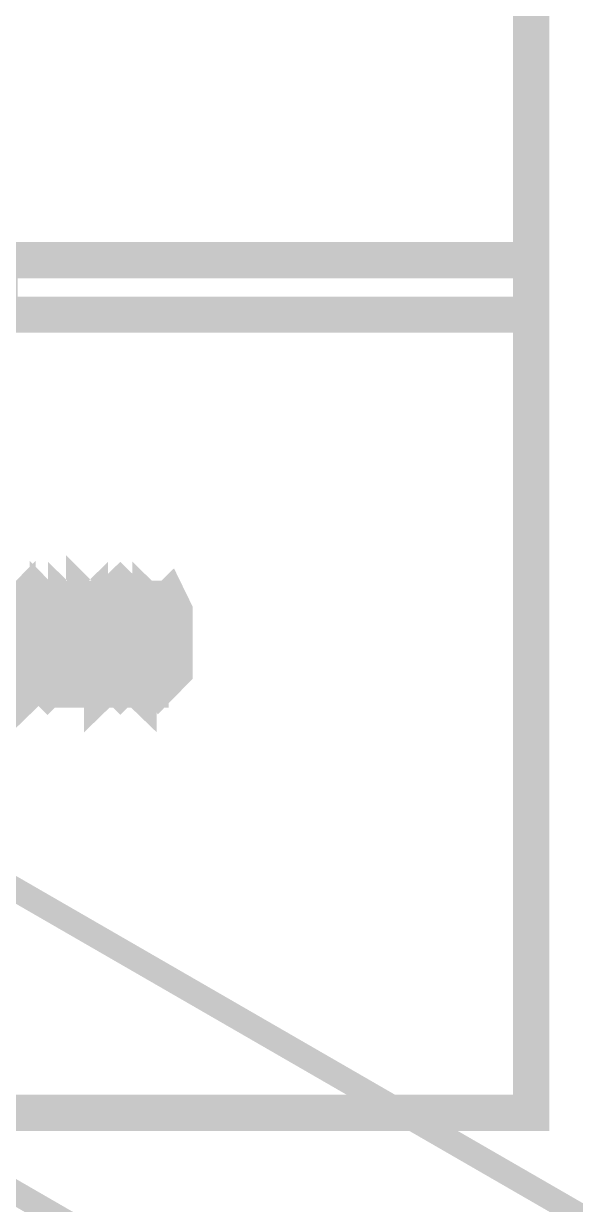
# Model space of a CAD drawing. Extents: x 0.1 to 11.6, y 0.3 to 16.2.
# Drawn here: x 7.5033 to 7.6555, y 8.8548 to 9.1802 of the extents above; entities that cross this region are included whole.
import ezdxf

# ---------------------------------------------------------------- set-up
doc = ezdxf.new("R2010")
doc.units = 0
doc.header["$MEASUREMENT"] = 0

msp = doc.modelspace()

# ---------------------------------------------------------------- linework, layer by layer
at = {"color": 0}
for points, const_width in [([(9.72331, 7.66), (9.68164, 7.68332), (5.88336, 9.875)], 0.00667), ([(5.84668, 9.81332), (9.64501, 7.62001)], 0.00667), ([(7.49669, 9.56168), (7.64333, 9.56168), (7.64333, 8.87999), (7.49669, 8.87999)], 0.01), ([(7.49669, 9.02832), (7.49501, 9.03), (7.49669, 9.02669), (7.49669, 9.02001)], 0.00667), ([(7.51167, 9.02165), (7.50999, 9.02165), (7.50999, 9.02001), (7.50836, 9.02165), (7.50667, 9.02165), (7.50499, 9.02165), (7.50499, 9.02001), (7.50499, 9.02165), (7.50331, 9.02165), (7.50499, 9.02001), (7.50499, 9.01497), (7.50499, 9.00999), (7.50499, 9.00499), (7.50499, 9.00168), (7.50499, 8.99832), (7.50499, 8.99669), (7.50499, 8.99832), (7.50499, 9.00168), (7.50499, 9.00499), (7.50499, 9.00999), (7.50499, 9.01497), (7.50499, 9.02001), (7.50499, 9.02165)], 0.01), ([(7.50331, 9.02165), (7.50168, 9.02001), (7.50168, 9.02165), (7.5, 9.02165), (7.49832, 9.02165), (7.5, 9.02165), (7.5, 9.02001), (7.5, 9.01497), (7.5, 9.00999), (7.5, 9.00499), (7.5, 9.00168), (7.50168, 8.99832), (7.50168, 8.99669), (7.50168, 8.99832), (7.50168, 9.00168), (7.50168, 9.00499), (7.50168, 9.00999), (7.50168, 9.01497), (7.5, 9.02001), (7.5, 9.02165)], 0.01), ([(7.52501, 9), (7.52333, 8.99832), (7.52333, 8.99669), (7.52165, 8.99669), (7.52001, 8.99832), (7.52001, 9.00168), (7.51833, 9.00499), (7.51833, 9.00999), (7.51833, 9.01335), (7.51833, 9.01665), (7.51833, 9.02001), (7.51665, 9.02165), (7.51503, 9.02165), (7.51503, 9.02001), (7.51335, 9.02165), (7.51167, 9.02165), (7.51167, 9.02001), (7.51167, 9.01497), (7.51335, 9.00999), (7.51335, 9.00499), (7.51335, 9.00168), (7.51335, 8.99832), (7.51335, 8.99669)], 0.01), ([(7.52333, 9.02165), (7.52165, 9.02001), (7.52165, 9.02165), (7.52001, 9.02165), (7.51833, 9.02165), (7.51665, 9.02001)], 0.01), ([(7.535, 9.02165), (7.535, 9.02001), (7.53331, 9.02165), (7.53168, 9.02165), (7.53, 9.02001), (7.52832, 9.02165), (7.52669, 9.02165), (7.52832, 9.02001), (7.52832, 9.01497), (7.52832, 9.00999), (7.52832, 9.00499), (7.52832, 9.00168), (7.53, 8.99832), (7.53, 8.99669), (7.53, 8.99832), (7.53, 9.00168), (7.53, 9.00499), (7.53, 9.00999), (7.52832, 9.01497), (7.52832, 9.02001), (7.52832, 9.02165)], 0.01), ([(7.52333, 8.99669), (7.52165, 8.99832), (7.52165, 9.00168), (7.52165, 9.00499), (7.52165, 9.00999), (7.52165, 9.01497), (7.52165, 9.02001), (7.52001, 9.02165), (7.52001, 9.02001), (7.52001, 9.01497), (7.52001, 9.00999), (7.52001, 9.00499), (7.52165, 9.00168), (7.52165, 8.99832), (7.52165, 8.99669)], 0.01), ([(7.52669, 9.02165), (7.52501, 9.02001), (7.52501, 9.02165), (7.52333, 9.02165), (7.52501, 9.02165), (7.52501, 9.02001), (7.52501, 9.01497), (7.52501, 9.00999), (7.52501, 9.00499), (7.52501, 9.00168), (7.52501, 8.99832), (7.52501, 8.99669), (7.52501, 8.99832), (7.52501, 9.00168), (7.52501, 9.00499), (7.52501, 9.00999), (7.52501, 9.01497), (7.52501, 9.02001), (7.52501, 9.02165)], 0.01), ([(7.54335, 9.00499), (7.54335, 9.00999), (7.54335, 9.01335), (7.54335, 9.01665), (7.54335, 9.02001), (7.54167, 9.02165), (7.53999, 9.02165), (7.53836, 9.02165), (7.53836, 9.02001), (7.53668, 9.02165), (7.535, 9.02165), (7.535, 9.02001), (7.535, 9.01497), (7.53668, 9.00999), (7.53668, 9.00499), (7.53668, 9.00168), (7.53668, 8.99832), (7.53668, 8.99669)], 0.01), ([(7.53836, 9.02001), (7.53836, 9.01665), (7.53836, 9.01335), (7.53836, 9.00999), (7.53999, 9.00499), (7.53999, 9.00168), (7.54167, 8.99832), (7.54497, 9.00168), (7.54497, 9.00331), (7.54497, 9.00499), (7.54497, 9.00836), (7.54497, 9.00999), (7.54497, 9.01167), (7.54497, 9.01335), (7.54497, 9.01497), (7.54497, 9.01665), (7.54497, 9.01833), (7.54335, 9.02165), (7.54167, 9.02001)], 0.01), ([(7.49669, 9.02001), (7.49832, 9.01665), (7.49832, 9.01335), (7.49832, 9.00999), (7.49832, 9.00499), (7.49832, 9.00168), (7.5, 9.00168), (7.5, 8.99832), (7.50168, 8.99669), (7.50331, 8.99832), (7.50499, 9)], 0.01), ([(7.50168, 9.02165), (7.50168, 9.01833), (7.50168, 9.01335), (7.50168, 9.00999), (7.50168, 9.00499), (7.50168, 9), (7.50168, 8.99669), (7.5, 8.99669), (7.5, 8.99832), (7.5, 9), (7.5, 9.00499), (7.5, 9.00999), (7.5, 9.01335), (7.49832, 9.01833), (7.49832, 9.02165)], 0.00667), ([(7.5, 8.99669), (7.5, 9), (7.5, 9.00499), (7.50168, 9.00999), (7.50168, 9.01497), (7.50168, 9.01833), (7.50168, 9.02165), (7.50168, 9.01833), (7.50331, 9.01497), (7.50331, 9.00999), (7.50331, 9.00499), (7.50331, 9), (7.50331, 8.99669)], 0.00667), ([(7.50168, 9.02165), (7.50168, 9.02001), (7.5, 9.01833)], 0.00667), ([(7.50168, 9.02001), (7.50168, 9.01665), (7.50331, 9.01335), (7.50331, 9.00999), (7.50331, 9.00499), (7.50331, 9.00168), (7.50499, 8.99832), (7.50499, 8.99669), (7.50667, 8.99832), (7.50667, 9)], 0.01), ([(7.50499, 8.99669), (7.50331, 8.99669), (7.50499, 9), (7.50499, 9.00499), (7.50499, 9.00999), (7.50499, 9.01497), (7.50499, 9.01833), (7.50499, 9.02165)], 0.00667), ([(7.50168, 8.99669), (7.50168, 9), (7.50331, 9.00499), (7.50331, 9.00999), (7.50331, 9.01497), (7.50331, 9.01833), (7.50331, 9.02165)], 0.00667), ([(7.50331, 9.02165), (7.50168, 9.02165)], 0.00667), ([(7.50499, 9.02165), (7.50499, 9.02001), (7.50499, 9.01833), (7.50331, 9.01497), (7.50331, 9.00999), (7.50331, 9.00499), (7.50331, 9), (7.50331, 8.99669)], 0.00667), ([(7.50836, 8.99669), (7.50836, 8.99832), (7.50836, 9), (7.50836, 9.00499), (7.50836, 9.00999), (7.50667, 9.01335), (7.50667, 9.01833), (7.50667, 9.02165), (7.50667, 9.01833), (7.50667, 9.01335), (7.50499, 9.00999), (7.50499, 9.00499), (7.50499, 9), (7.50499, 8.99669), (7.50499, 8.99832), (7.50499, 9), (7.50331, 9.00499), (7.50331, 9.00999), (7.50331, 9.01335), (7.50331, 9.01833), (7.50331, 9.02165)], 0.00667), ([(7.50499, 9.01833), (7.50331, 9.02001), (7.50331, 9.02165)], 0.00667), ([(7.50499, 9.02001), (7.50499, 9.01665), (7.50667, 9.01335), (7.50667, 9.00999), (7.50667, 9.00499), (7.50667, 9.00168), (7.50836, 8.99832), (7.50836, 8.99669)], 0.01), ([(7.50499, 9.02165), (7.50667, 9.02165), (7.50667, 9.01833), (7.50667, 9.01335), (7.50667, 9.00999), (7.50667, 9.00499), (7.50667, 9), (7.50836, 8.99669)], 0.00667), ([(7.50499, 9.02165), (7.50499, 9.02001), (7.50499, 9.01833)], 0.00667), ([(7.50667, 9.02165), (7.50667, 9.02001), (7.50836, 9.01497), (7.50836, 9.00999), (7.50836, 9.00499), (7.50836, 9.00168), (7.50836, 8.99832), (7.50999, 8.99669), (7.51167, 8.99832), (7.51167, 9)], 0.01), ([(7.50667, 8.99669), (7.50667, 9), (7.50667, 9.00499), (7.50667, 9.00999), (7.50667, 9.01497), (7.50667, 9.01833), (7.50836, 9.02165)], 0.00667), ([(7.50836, 9.02165), (7.50836, 9.02001), (7.50836, 9.01833), (7.50836, 9.01497), (7.50836, 9.00999), (7.50667, 9.00499), (7.50667, 9), (7.50667, 8.99669)], 0.00667), ([(7.50667, 9.02165), (7.50836, 9.02165)], 0.00667), ([(7.50836, 9.01833), (7.50667, 9.02001), (7.50667, 9.02165)], 0.00667), ([(7.50999, 8.99669), (7.50999, 8.99832), (7.50999, 9.00168), (7.50999, 9.00499), (7.50836, 9.00999), (7.50836, 9.01497), (7.50836, 9.02001), (7.50836, 9.02165)], 0.01), ([(7.50999, 9.02001), (7.50999, 9.01665), (7.50999, 9.01335), (7.51167, 9.00999), (7.51167, 9.00499), (7.51167, 9.00168), (7.51335, 8.99832), (7.51335, 8.99669), (7.51497, 8.99669), (7.51497, 8.99832), (7.51497, 9)], 0.01), ([(7.51335, 8.99669), (7.51167, 8.99832), (7.51167, 9), (7.51167, 9.00499), (7.51167, 9.00999), (7.51167, 9.01335), (7.51167, 9.01833), (7.51167, 9.02165), (7.50999, 9.02165), (7.50999, 9.01833), (7.50999, 9.01335), (7.50999, 9.00999), (7.50999, 9.00499), (7.50999, 9), (7.50836, 8.99669)], 0.00667), ([(7.50836, 8.99669), (7.50836, 9), (7.50836, 9.00499), (7.50836, 9.00999), (7.50999, 9.01497), (7.50999, 9.01833), (7.50999, 9.02165), (7.50999, 9.01833), (7.50999, 9.01497), (7.51167, 9.00999), (7.51167, 9.00499), (7.51167, 9), (7.51167, 8.99669)], 0.00667), ([(7.50999, 9.02165), (7.50836, 9.02001), (7.50836, 9.01833)], 0.00667), ([(7.51335, 8.99669), (7.51167, 8.99669), (7.51335, 9), (7.51335, 9.00499), (7.51335, 9.00999), (7.51335, 9.01497), (7.51335, 9.01833), (7.51335, 9.02165), (7.51497, 9.02165), (7.51497, 9.01833), (7.51497, 9.01497), (7.51497, 9.00999), (7.51497, 9.00499), (7.51497, 9), (7.51497, 8.99669), (7.51665, 8.99669), (7.51665, 9), (7.51665, 9.00499), (7.51665, 9.00999), (7.51665, 9.01497), (7.51833, 9.01833), (7.51833, 9.02165)], 0.00667), ([(7.50999, 8.99669), (7.50999, 9), (7.50999, 9.00499), (7.51167, 9.00999), (7.51167, 9.01497), (7.51167, 9.01833), (7.51167, 9.02165)], 0.00667), ([(7.51335, 9.02165), (7.51167, 9.02001), (7.51167, 9.01833), (7.51167, 9.01497), (7.51167, 9.00999), (7.51167, 9.00499), (7.51167, 9), (7.51167, 8.99669), (7.50999, 8.99669)], 0.00667), ([(7.50999, 9.02165), (7.51167, 9.02165)], 0.00667), ([(7.51167, 9.01833), (7.51167, 9.02001), (7.50999, 9.02165)], 0.00667), ([(7.51335, 9.02165), (7.51335, 9.02001), (7.51167, 9.01833)], 0.00667), ([(7.51497, 8.99669), (7.51497, 8.99832), (7.51497, 9.00168), (7.51335, 9.00499), (7.51335, 9.00999), (7.51335, 9.01497), (7.51335, 9.02001), (7.51335, 9.02165)], 0.01), ([(7.51497, 9.02165), (7.51665, 9.02165)], 0.01), ([(7.51833, 8.99669), (7.51833, 8.99832), (7.51665, 9.00168), (7.51665, 9.00499), (7.51665, 9.00999), (7.51665, 9.01497), (7.51665, 9.02001), (7.51665, 9.02165), (7.51497, 9.02165), (7.51497, 9.02001), (7.51497, 9.01497), (7.51497, 9.00999), (7.51665, 9.00499), (7.51665, 9.00168), (7.51665, 8.99832), (7.51665, 8.99669)], 0.01), ([(7.51497, 9.02001), (7.51497, 9.01665), (7.51497, 9.01335), (7.51497, 9.00999), (7.51497, 9.00499), (7.51497, 9.00168), (7.51665, 8.99832), (7.51665, 8.99669), (7.51833, 8.99669), (7.51833, 8.99832), (7.52001, 9)], 0.01), ([(7.51335, 8.99669), (7.51497, 8.99669), (7.51497, 9), (7.51497, 9.00499), (7.51497, 9.00999), (7.51497, 9.01497), (7.51497, 9.01833), (7.51497, 9.02165), (7.51665, 9.02165)], 0.00667), ([(7.51497, 9.02165), (7.51497, 9.01833), (7.51335, 9.01335), (7.51335, 9.00999), (7.51335, 9.00499), (7.51335, 9), (7.51335, 8.99669)], 0.00667), ([(7.51497, 9.02165), (7.51335, 9.02165)], 0.00667), ([(7.51665, 9.02165), (7.51665, 9.02001), (7.51665, 9.01833), (7.51665, 9.01497), (7.51665, 9.00999), (7.51497, 9.00499), (7.51497, 9), (7.51497, 8.99669)], 0.00667), ([(7.51833, 9.02165), (7.51833, 9.01833), (7.51833, 9.01335), (7.51833, 9.00999), (7.51833, 9.00499), (7.51665, 9), (7.51665, 8.99669), (7.51665, 8.99832), (7.51665, 9), (7.51665, 9.00499), (7.51665, 9.00999), (7.51497, 9.01335), (7.51497, 9.01833), (7.51497, 9.02165)], 0.00667), ([(7.51665, 9.01833), (7.51497, 9.02001), (7.51497, 9.02165)], 0.00667), ([(7.51833, 9.02165), (7.51665, 9.02001), (7.51665, 9.01833)], 0.00667), ([(7.51833, 8.99669), (7.51833, 9), (7.51833, 9.00499), (7.51833, 9.00999), (7.52001, 9.01497), (7.52001, 9.01833), (7.52001, 9.02165)], 0.00667), ([(7.52165, 9.02165), (7.52001, 9.02165), (7.52001, 9.02001), (7.52001, 9.01833), (7.52001, 9.01497), (7.52001, 9.00999), (7.52001, 9.00499), (7.52001, 9), (7.51833, 8.99669)], 0.00667), ([(7.52165, 8.99669), (7.52001, 8.99669), (7.52001, 8.99832), (7.52001, 9), (7.52001, 9.00499), (7.52001, 9.00999), (7.52001, 9.01335), (7.52001, 9.01833), (7.51833, 9.02165)], 0.00667), ([(7.51833, 9.02165), (7.51833, 9.01833), (7.51833, 9.01335), (7.51833, 9.00999), (7.52001, 9.00499), (7.52001, 9), (7.52001, 8.99669)], 0.00667), ([(7.51833, 9.02165), (7.52001, 9.02165)], 0.00667), ([(7.52001, 9.01833), (7.52001, 9.02001), (7.51833, 9.02165)], 0.00667), ([(7.52001, 9.02165), (7.52165, 9.02165)], 0.01), ([(7.52165, 9.02001), (7.52333, 9.01665), (7.52333, 9.01335), (7.52333, 9.00999), (7.52333, 9.00499), (7.52333, 9.00168), (7.52501, 9.00168), (7.52501, 8.99832), (7.52501, 8.99669), (7.52669, 8.99832), (7.52832, 9)], 0.01), ([(7.52165, 8.99669), (7.52001, 8.99669), (7.52001, 9), (7.52165, 9.00499), (7.52165, 9.00999), (7.52165, 9.01497), (7.52165, 9.01833), (7.52165, 9.02165)], 0.00667), ([(7.52165, 9.02165), (7.52165, 9.02001), (7.52001, 9.01833)], 0.00667), ([(7.52165, 8.99669), (7.52333, 9), (7.52333, 9.00499), (7.52333, 9.00999), (7.52333, 9.01497), (7.52333, 9.01833), (7.52333, 9.02165)], 0.00667), ([(7.52333, 9.02165), (7.52165, 9.01833), (7.52165, 9.01335), (7.52165, 9.00999), (7.52165, 9.00499), (7.52165, 9), (7.52165, 8.99669)], 0.00667), ([(7.52165, 9.02165), (7.52333, 9.01833), (7.52333, 9.01335), (7.52333, 9.00999), (7.52333, 9.00499), (7.52333, 9), (7.52333, 8.99669)], 0.00667), ([(7.52333, 9.02165), (7.52165, 9.02165)], 0.00667), ([(7.52501, 9.02165), (7.52501, 9.02001), (7.52501, 9.01833), (7.52501, 9.01497), (7.52333, 9.00999), (7.52333, 9.00499), (7.52333, 9), (7.52333, 8.99669)], 0.00667), ([(7.52669, 9.02165), (7.52669, 9.01833), (7.52669, 9.01335), (7.52669, 9.00999), (7.52501, 9.00499), (7.52501, 9), (7.52501, 8.99669), (7.52501, 8.99832), (7.52501, 9), (7.52501, 9.00499), (7.52333, 9.00999), (7.52333, 9.01335), (7.52333, 9.01833), (7.52333, 9.02165)], 0.00667), ([(7.52501, 9.01833), (7.52333, 9.02001), (7.52333, 9.02165)], 0.00667), ([(7.52501, 9.02001), (7.52669, 9.01665), (7.52669, 9.01335), (7.52669, 9.00999), (7.52669, 9.00499), (7.52669, 9.00168), (7.52832, 8.99832), (7.53, 8.99669), (7.53168, 8.99832), (7.53168, 9)], 0.01), ([(7.52501, 8.99669), (7.52501, 9), (7.52501, 9.00499), (7.52501, 9.00999), (7.52501, 9.01497), (7.52501, 9.01833), (7.52669, 9.02165)], 0.00667), ([(7.52669, 9.02165), (7.52501, 9.02001), (7.52501, 9.01833)], 0.00667), ([(7.52669, 8.99669), (7.52669, 9), (7.52669, 9.00499), (7.52669, 9.00999), (7.52669, 9.01497), (7.52832, 9.01833), (7.52832, 9.02165)], 0.00667), ([(7.52832, 9.02165), (7.52832, 9.02001), (7.52832, 9.01833), (7.52832, 9.01497), (7.52832, 9.00999), (7.52832, 9.00499), (7.52832, 9), (7.52669, 8.99669)], 0.00667), ([(7.53168, 9.02165), (7.53, 9.02165), (7.53, 9.01833), (7.53, 9.01335), (7.53, 9.00999), (7.53, 9.00499), (7.53, 9), (7.53, 8.99669), (7.52832, 8.99669), (7.52832, 8.99832), (7.52832, 9), (7.52832, 9.00499), (7.52832, 9.00999), (7.52832, 9.01335), (7.52832, 9.01833), (7.52669, 9.02165)], 0.00667), ([(7.52669, 9.02165), (7.52669, 9.01833), (7.52669, 9.01335), (7.52669, 9.00999), (7.52669, 9.00499), (7.52832, 9), (7.52832, 8.99669), (7.52832, 9), (7.52832, 9.00499), (7.53, 9.00999), (7.53, 9.01335), (7.53, 9.01833), (7.53, 9.02165), (7.53, 9.01833), (7.53168, 9.01335), (7.53168, 9.00999), (7.53168, 9.00499), (7.53168, 9), (7.53168, 8.99669), (7.53331, 8.99669), (7.53331, 9), (7.53331, 9.00499), (7.53331, 9.00999), (7.53331, 9.01335), (7.53331, 9.01833), (7.53331, 9.02165), (7.535, 9.02165), (7.535, 9.01833), (7.535, 9.01335), (7.535, 9.00999), (7.535, 9.00499), (7.535, 9), (7.53668, 8.99669)], 0.00667), ([(7.52669, 9.02165), (7.52832, 9.02165)], 0.00667), ([(7.52832, 9.01833), (7.52832, 9.02001), (7.52669, 9.02165)], 0.00667), ([(7.53, 9.02165), (7.53, 9.02001), (7.52832, 9.01833)], 0.00667), ([(7.53, 9.02001), (7.53, 9.01665), (7.53168, 9.01335), (7.53168, 9.00999), (7.53168, 9.00499), (7.53168, 9.00168), (7.53331, 8.99832), (7.53331, 8.99669)], 0.01), ([(7.53, 8.99669), (7.53, 9), (7.53168, 9.00499), (7.53168, 9.00999), (7.53168, 9.01497), (7.53168, 9.01833), (7.53168, 9.02165)], 0.00667), ([(7.53168, 9.02165), (7.53, 9.02165)], 0.00667), ([(7.53168, 9.02165), (7.53168, 9.02001), (7.53331, 9.01497), (7.53331, 9.00999), (7.53331, 9.00499), (7.53331, 9.00168), (7.53331, 8.99832), (7.535, 8.99669), (7.535, 8.99832), (7.535, 9)], 0.01), ([(7.535, 8.99669), (7.535, 8.99832), (7.535, 9.00168), (7.535, 9.00499), (7.53331, 9.00999), (7.53331, 9.01497), (7.53331, 9.02001), (7.53331, 9.02165)], 0.01), ([(7.53331, 9.02165), (7.53331, 9.02001), (7.53331, 9.01833), (7.53168, 9.01497), (7.53168, 9.00999), (7.53168, 9.00499), (7.53168, 9), (7.53168, 8.99669)], 0.00667), ([(7.53331, 8.99669), (7.53331, 8.99832), (7.53331, 9), (7.53168, 9.00499), (7.53168, 9.00999), (7.53168, 9.01335), (7.53168, 9.01833), (7.53168, 9.02165)], 0.00667), ([(7.53331, 9.01833), (7.53168, 9.02001), (7.53168, 9.02165)], 0.00667), ([(7.535, 9.02165), (7.535, 9.01833), (7.535, 9.01335), (7.53331, 9.00999), (7.53331, 9.00499), (7.53331, 9), (7.53331, 8.99669)], 0.00667), ([(7.535, 9.02165), (7.53331, 9.02001), (7.53331, 9.01833)], 0.00667), ([(7.535, 9.02001), (7.535, 9.01665), (7.535, 9.01335), (7.535, 9.00999), (7.535, 9.00499), (7.535, 9.00168), (7.53668, 8.99832), (7.53668, 8.99669), (7.53836, 8.99669), (7.53836, 8.99832), (7.53999, 9)], 0.01), ([(7.535, 8.99669), (7.535, 9), (7.535, 9.00499), (7.535, 9.00999), (7.535, 9.01497), (7.535, 9.01833), (7.53668, 9.02165)], 0.00667), ([(7.53668, 9.02165), (7.53668, 9.02001), (7.53668, 9.01833), (7.53668, 9.01497), (7.53668, 9.00999), (7.53668, 9.00499), (7.535, 9), (7.535, 8.99669)], 0.00667), ([(7.53668, 8.99669), (7.53668, 8.99832), (7.53668, 9), (7.53668, 9.00499), (7.53668, 9.00999), (7.53668, 9.01335), (7.535, 9.01833), (7.535, 9.02165)], 0.00667), ([(7.535, 9.02165), (7.53668, 9.02165)], 0.00667), ([(7.53668, 9.01833), (7.53668, 9.02001), (7.535, 9.02165)], 0.00667), ([(7.53836, 8.99669), (7.53836, 8.99832), (7.53836, 9.00168), (7.53668, 9.00499), (7.53668, 9.00999), (7.53668, 9.01497), (7.53668, 9.02001), (7.53668, 9.02165)], 0.01), ([(7.53836, 9.02165), (7.53836, 9.01833), (7.53836, 9.01335), (7.53836, 9.00999), (7.53836, 9.00499), (7.53836, 9), (7.53668, 8.99669)], 0.00667), ([(7.53668, 8.99669), (7.53668, 9), (7.53668, 9.00499), (7.53668, 9.00999), (7.53836, 9.01497), (7.53836, 9.01833), (7.53836, 9.02165)], 0.00667), ([(7.53836, 9.02165), (7.53668, 9.02001), (7.53668, 9.01833)], 0.00667), ([(7.53999, 9.02165), (7.54167, 9.02165)], 0.01), ([(7.54167, 8.99832), (7.54167, 9), (7.54167, 9.00168), (7.54167, 9.00499), (7.53999, 9.00999), (7.53999, 9.01335), (7.53999, 9.01833), (7.53999, 9.02001), (7.53999, 9.02165), (7.53999, 9.02001), (7.53999, 9.01833)], 0.01), ([(7.53836, 8.99669), (7.53836, 9), (7.53836, 9.00499), (7.53999, 9.00999), (7.53999, 9.01497), (7.53999, 9.01833), (7.53999, 9.02165)], 0.00667), ([(7.54167, 8.99669), (7.54167, 8.99832), (7.53999, 9), (7.53999, 9.00499), (7.53999, 9.00999), (7.53999, 9.01335), (7.53999, 9.01833), (7.53999, 9.02165), (7.53836, 9.02165)], 0.00667), ([(7.53836, 9.02165), (7.53836, 9.01833), (7.53836, 9.01335), (7.53999, 9.00999), (7.53999, 9.00499), (7.53999, 9), (7.53999, 8.99669)], 0.00667), ([(7.53999, 9.02165), (7.53836, 9.02165)], 0.00667), ([(7.53999, 9.01833), (7.53999, 9.02001), (7.53836, 9.02165)], 0.00667), ([(7.54167, 9.02165), (7.54167, 9.02001), (7.53999, 9.01833), (7.53999, 9.01335), (7.53999, 9.00999), (7.53999, 9.00499), (7.53999, 9), (7.53999, 8.99669)], 0.00667), ([(7.54167, 9.02165), (7.54167, 9.02001), (7.53999, 9.01833)], 0.00667), ([(7.54167, 9.02165), (7.54167, 9.01833), (7.54167, 9.01497), (7.54335, 9.01167), (7.54335, 9.00836), (7.54335, 9.00499), (7.54335, 9.00999), (7.54335, 9.01167), (7.54335, 9.01497), (7.54335, 9.01833), (7.54335, 9.02001), (7.54335, 9.02165)], 0.01), ([(7.54335, 8.99832), (7.54335, 9), (7.54335, 9.00331), (7.54335, 9.00667), (7.54335, 9.00999), (7.54167, 9.01335), (7.54167, 9.01665), (7.54167, 9.02001), (7.54167, 9.02165)], 0.00667), ([(7.54167, 9.02165), (7.54167, 9.02001), (7.54167, 9.01665), (7.54167, 9.01335), (7.54167, 9.00999), (7.54167, 9.00499), (7.54167, 9.00168)], 0.00667), ([(7.54335, 9.02001), (7.54167, 9.02165)], 0.00667), ([(7.50168, 9.01833), (7.50168, 9.01665), (7.50168, 9.01335), (7.50168, 9.00999), (7.50168, 9.00499), (7.5, 9.00168), (7.5, 9)], 0.00667), ([(7.50168, 9), (7.50168, 9.00168), (7.50168, 9.00499), (7.50168, 9.00999), (7.50168, 9.01335), (7.5, 9.01665), (7.5, 9.01833)], 0.00667), ([(7.50168, 9.01833), (7.50331, 9.01833)], 0.00667), ([(7.50499, 9.01833), (7.50331, 9.01833), (7.50331, 9.01665), (7.50331, 9.01335), (7.50331, 9.00999), (7.50331, 9.00499), (7.50331, 9.00168), (7.50331, 9), (7.50168, 9)], 0.00667), ([(7.50168, 9.01833), (7.50331, 9.01833)], 0.00667), ([(7.50667, 9.01833), (7.50499, 9.01665), (7.50499, 9.01335), (7.50499, 9.00999), (7.50499, 9.00499), (7.50499, 9.00168), (7.50499, 9)], 0.00667), ([(7.50667, 9), (7.50499, 9.00168), (7.50499, 9.00499), (7.50499, 9.00999), (7.50499, 9.01335), (7.50499, 9.01665), (7.50499, 9.01833)], 0.00667), ([(7.50667, 9.01833), (7.50836, 9.01833)], 0.00667), ([(7.50836, 9.01833), (7.50836, 9.01665), (7.50836, 9.01335), (7.50667, 9.00999), (7.50667, 9.00499), (7.50667, 9.00168), (7.50667, 9)], 0.00667), ([(7.50667, 9.01833), (7.50836, 9.01833)], 0.00667), ([(7.50999, 9.01833), (7.50999, 9.01665), (7.50999, 9.01335), (7.50999, 9.00999), (7.50836, 9.00499), (7.50836, 9.00168), (7.50836, 9)], 0.00667), ([(7.50999, 9), (7.50999, 9.00168), (7.50999, 9.00499), (7.50999, 9.00999), (7.50836, 9.01335), (7.50836, 9.01665), (7.50836, 9.01833)], 0.00667), ([(7.50999, 9.01833), (7.51167, 9.01833)], 0.00667), ([(7.51167, 9.01833), (7.51167, 9.01665), (7.51167, 9.01335), (7.51167, 9.00999), (7.51167, 9.00499), (7.51167, 9.00168), (7.50999, 9)], 0.00667), ([(7.50999, 9.01833), (7.51167, 9.01833)], 0.00667), ([(7.51497, 9.01833), (7.51335, 9.01665), (7.51335, 9.01335), (7.51335, 9.00999), (7.51335, 9.00499), (7.51335, 9.00168), (7.51335, 9), (7.51167, 9)], 0.00667), ([(7.51497, 9), (7.51335, 9.00168), (7.51335, 9.00499), (7.51335, 9.00999), (7.51335, 9.01335), (7.51335, 9.01665), (7.51335, 9.01833), (7.51167, 9.01833)], 0.00667), ([(7.51497, 9.01833), (7.51665, 9.01833)], 0.00667), ([(7.51665, 9.01833), (7.51665, 9.01665), (7.51497, 9.01335), (7.51497, 9.00999), (7.51497, 9.00499), (7.51497, 9.00168), (7.51497, 9)], 0.00667), ([(7.51497, 9.01833), (7.51665, 9.01833)], 0.00667), ([(7.51833, 9.01833), (7.51833, 9.01665), (7.51833, 9.01335), (7.51665, 9.00999), (7.51665, 9.00499), (7.51665, 9.00168), (7.51665, 9)], 0.00667), ([(7.51833, 9), (7.51833, 9.00168), (7.51833, 9.00499), (7.51665, 9.00999), (7.51665, 9.01335), (7.51665, 9.01665), (7.51665, 9.01833)], 0.00667), ([(7.51833, 9.01833), (7.52001, 9.01833)], 0.00667), ([(7.52001, 9.01833), (7.52001, 9.01665), (7.52001, 9.01335), (7.52001, 9.00999), (7.52001, 9.00499), (7.51833, 9.00168), (7.51833, 9)], 0.00667), ([(7.51833, 9.01833), (7.52001, 9.01833)], 0.00667), ([(7.52165, 9.01833), (7.52165, 9.01665), (7.52165, 9.01335), (7.52165, 9.00999), (7.52165, 9.00499), (7.52165, 9.00168), (7.52001, 9)], 0.00667), ([(7.52165, 9), (7.52165, 9.00168), (7.52165, 9.00499), (7.52165, 9.00999), (7.52165, 9.01335), (7.52165, 9.01665), (7.52001, 9.01833)], 0.00667), ([(7.52333, 9.01833), (7.52165, 9.01833)], 0.00667), ([(7.52333, 9.01833), (7.52165, 9.01833)], 0.00667), ([(7.52501, 9.01833), (7.52333, 9.01665), (7.52333, 9.01335), (7.52333, 9.00999), (7.52333, 9.00499), (7.52333, 9.00168), (7.52333, 9)], 0.00667), ([(7.52669, 9.01833), (7.52669, 9.01665), (7.52669, 9.01335), (7.52501, 9.00999), (7.52501, 9.00499), (7.52501, 9.00168), (7.52501, 9)], 0.00667), ([(7.52669, 9), (7.52669, 9.00168), (7.52669, 9.00499), (7.52501, 9.00999), (7.52501, 9.01335), (7.52501, 9.01665), (7.52501, 9.01833)], 0.00667), ([(7.52669, 9.01833), (7.52832, 9.01833)], 0.00667), ([(7.52832, 9.01833), (7.52832, 9.01665), (7.52832, 9.01335), (7.52832, 9.00999), (7.52669, 9.00499), (7.52669, 9.00168), (7.52669, 9)], 0.00667), ([(7.52669, 9.01833), (7.52832, 9.01833)], 0.00667), ([(7.53, 9.01833), (7.53, 9.01665), (7.53, 9.01335), (7.53, 9.00999), (7.53, 9.00499), (7.52832, 9.00168), (7.52832, 9)], 0.00667), ([(7.53, 9), (7.53, 9.00168), (7.53, 9.00499), (7.53, 9.00999), (7.53, 9.01335), (7.52832, 9.01665), (7.52832, 9.01833)], 0.00667), ([(7.53, 9.01833), (7.53168, 9.01833)], 0.00667), ([(7.53331, 9.01833), (7.53168, 9.01833), (7.53168, 9.01665), (7.53168, 9.01335), (7.53168, 9.00999), (7.53168, 9.00499), (7.53168, 9.00168), (7.53168, 9), (7.53, 9)], 0.00667), ([(7.53, 9.01833), (7.53168, 9.01833)], 0.00667), ([(7.535, 9.01833), (7.535, 9.01665), (7.53331, 9.01335), (7.53331, 9.00999), (7.53331, 9.00499), (7.53331, 9.00168), (7.53331, 9)], 0.00667), ([(7.535, 9), (7.535, 9.00168), (7.53331, 9.00499), (7.53331, 9.00999), (7.53331, 9.01335), (7.53331, 9.01665), (7.53331, 9.01833)], 0.00667), ([(7.535, 9.01833), (7.53668, 9.01833)], 0.00667), ([(7.53668, 9.01833), (7.53668, 9.01665), (7.53668, 9.01335), (7.535, 9.00999), (7.535, 9.00499), (7.535, 9.00168), (7.535, 9)], 0.00667), ([(7.535, 9.01833), (7.53668, 9.01833)], 0.00667), ([(7.53836, 9.01833), (7.53836, 9.01665), (7.53836, 9.01335), (7.53836, 9.00999), (7.53836, 9.00499), (7.53668, 9.00168), (7.53668, 9)], 0.00667), ([(7.53836, 9), (7.53836, 9.00168), (7.53836, 9.00499), (7.53836, 9.00999), (7.53836, 9.01335), (7.53668, 9.01665), (7.53668, 9.01833)], 0.00667), ([(7.53836, 9.01833), (7.53999, 9.01833)], 0.00667), ([(7.53999, 9.01833), (7.53999, 9.01665), (7.53999, 9.01335), (7.53999, 9.00999), (7.53999, 9.00499), (7.53999, 9.00168), (7.53836, 9)], 0.00667), ([(7.53836, 9.01833), (7.53999, 9.01833)], 0.00667), ([(7.54335, 9.01833), (7.54167, 9.01665), (7.54167, 9.01335), (7.54167, 9.00999), (7.54167, 9.00499), (7.54167, 9.00168), (7.54167, 9), (7.53999, 9)], 0.00667), ([(7.54335, 9), (7.54167, 9.00168), (7.54167, 9.00499), (7.54167, 9.00999), (7.54167, 9.01335), (7.54167, 9.01665), (7.54167, 9.01833), (7.53999, 9.01833)], 0.00667), ([(7.54335, 9.02001), (7.54335, 9.01833), (7.54335, 9.01497), (7.54335, 9.01167), (7.54335, 9.00836), (7.54167, 9.00499), (7.54167, 9.00168), (7.54167, 8.99832), (7.54167, 8.99669)], 0.00667), ([(7.54335, 9.01833), (7.54497, 9.01833)], 0.00667), ([(7.54335, 9.01833), (7.54497, 9.01833)], 0.00667), ([(7.54167, 8.99669), (7.54167, 8.99832), (7.54167, 9), (7.54335, 9.00331), (7.54335, 9.00667), (7.54335, 9.01167), (7.54335, 9.01335)], 0.00667), ([(7.54335, 9), (7.54335, 9.00168), (7.54335, 9.00499), (7.54335, 9.00999), (7.54335, 9.01335), (7.54335, 9.00999), (7.54335, 9.00667), (7.54335, 9.00331), (7.54335, 9.00168), (7.54335, 9), (7.54335, 8.99832)], 0.00667), ([(7.49669, 8.99832), (7.49669, 8.99669), (7.49832, 8.99669), (7.49832, 8.99832), (7.5, 9)], 0.01), ([(7.54167, 8.99669), (7.53999, 8.99669), (7.54167, 9), (7.54167, 9.00168)], 0.00667), ([(7.5, 8.99669), (7.50168, 8.99832), (7.50168, 9)], 0.00667), ([(7.50168, 8.99669), (7.50331, 8.99669)], 0.01), ([(7.50168, 9), (7.50331, 8.99832), (7.50331, 8.99669)], 0.00667), ([(7.50499, 8.99669), (7.50667, 8.99669)], 0.01), ([(7.50499, 8.99669), (7.50499, 8.99832), (7.50667, 9)], 0.00667), ([(7.50667, 9), (7.50667, 8.99832), (7.50836, 8.99669)], 0.00667), ([(7.50999, 8.99669), (7.51167, 8.99669)], 0.01), ([(7.50836, 8.99669), (7.50999, 8.99832), (7.50999, 9)], 0.00667), ([(7.50999, 9), (7.51167, 8.99832), (7.51167, 8.99669)], 0.00667), ([(7.51335, 8.99669), (7.51335, 8.99832), (7.51497, 9)], 0.00667), ([(7.51497, 9), (7.51497, 8.99832), (7.51665, 8.99669)], 0.00667), ([(7.51665, 8.99669), (7.51833, 8.99832), (7.51833, 9)], 0.00667), ([(7.51833, 9), (7.52001, 8.99832), (7.52001, 8.99669)], 0.00667), ([(7.52165, 9), (7.52333, 8.99832), (7.52333, 8.99669)], 0.00667), ([(7.52165, 8.99669), (7.52165, 8.99832), (7.52333, 9)], 0.00667), ([(7.52501, 8.99669), (7.52669, 8.99669)], 0.01), ([(7.52501, 8.99669), (7.52669, 8.99832), (7.52669, 9)], 0.00667), ([(7.52669, 9), (7.52669, 8.99832), (7.52832, 8.99669)], 0.00667), ([(7.52832, 8.99669), (7.53, 8.99832), (7.53, 9)], 0.00667), ([(7.53, 8.99669), (7.53168, 8.99669)], 0.01), ([(7.53, 9), (7.53168, 8.99832), (7.53168, 8.99669)], 0.00667), ([(7.53331, 8.99669), (7.53331, 8.99832), (7.535, 9)], 0.00667), ([(7.535, 8.99669), (7.53668, 8.99669)], 0.01), ([(7.535, 9), (7.535, 8.99832), (7.53668, 8.99669)], 0.00667), ([(7.53668, 8.99669), (7.53836, 8.99832), (7.53836, 9)], 0.00667), ([(7.53836, 9), (7.53999, 8.99832), (7.53999, 8.99669)], 0.00667), ([(7.54167, 8.99669), (7.54167, 8.99832), (7.54335, 9)], 0.00667), ([(7.54335, 9), (7.54497, 9)], 0.00667), ([(7.54335, 9), (7.54335, 8.99832)], 0.00667), ([(7.51665, 8.99669), (7.51833, 8.99669)], 0.00667), ([(7.52832, 8.99669), (7.53, 8.99669)], 0.00667), ([(7.53168, 8.99669), (7.53331, 8.99669)], 0.00667), ([(7.54167, 8.99669), (7.54335, 8.99669)], 0.00667)]:
    msp.add_lwpolyline(points, dxfattribs=dict(at, const_width=const_width))
at = {"color": 0, "const_width": 0.01}
msp.add_lwpolyline([(7.64333, 9.11501), (7.49669, 9.11501), (7.49669, 9.09999), (7.64333, 9.09999), (7.64333, 9.11501)], close=True, dxfattribs=at)

doc.saveas('drawing.dxf')
